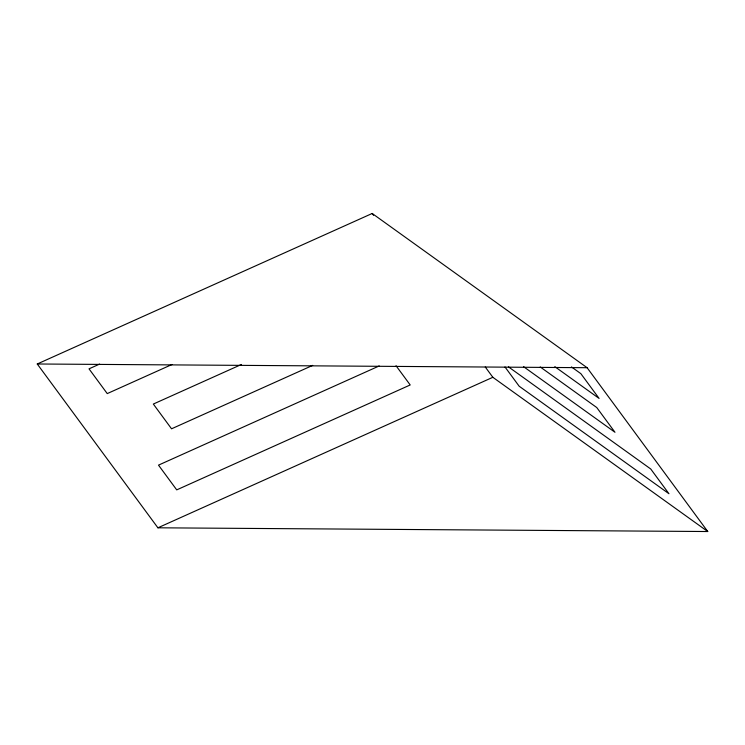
<?xml version="1.0" encoding="UTF-8"?>
<svg xmlns="http://www.w3.org/2000/svg" width="745" height="745" viewBox="0 0 745 745"><rect width="100%" height="100%" fill="white"/><g stroke="black" fill="none" stroke-linecap="round" stroke-linejoin="round"><path stroke-width="1.12" d="M37.25 363.988L372.193 213.47L587.097 367.704L707.75 531.53L157.903 527.805L37.25 363.988L587.097 367.704M99.634 364.072L89.018 368.84L107.243 393.593L171.983 364.501M241.417 364.473L153.33 404.051L171.555 428.803L312.704 365.376M379.233 365.935L158.499 465.131L176.723 489.875L410.197 384.96L396.023 365.711M157.903 527.805L492.845 377.296L707.75 531.53M571.443 366.913L580.867 373.673L599.092 398.426L554.811 366.642M540.227 366.959L596.754 407.534L614.979 432.277L523.595 366.689M508.472 366.875L650.73 468.978L668.954 493.73L519.163 386.217L504.989 366.968M372.193 213.47L373.58 215.342M485.265 366.996L492.845 377.296"/></g></svg>
